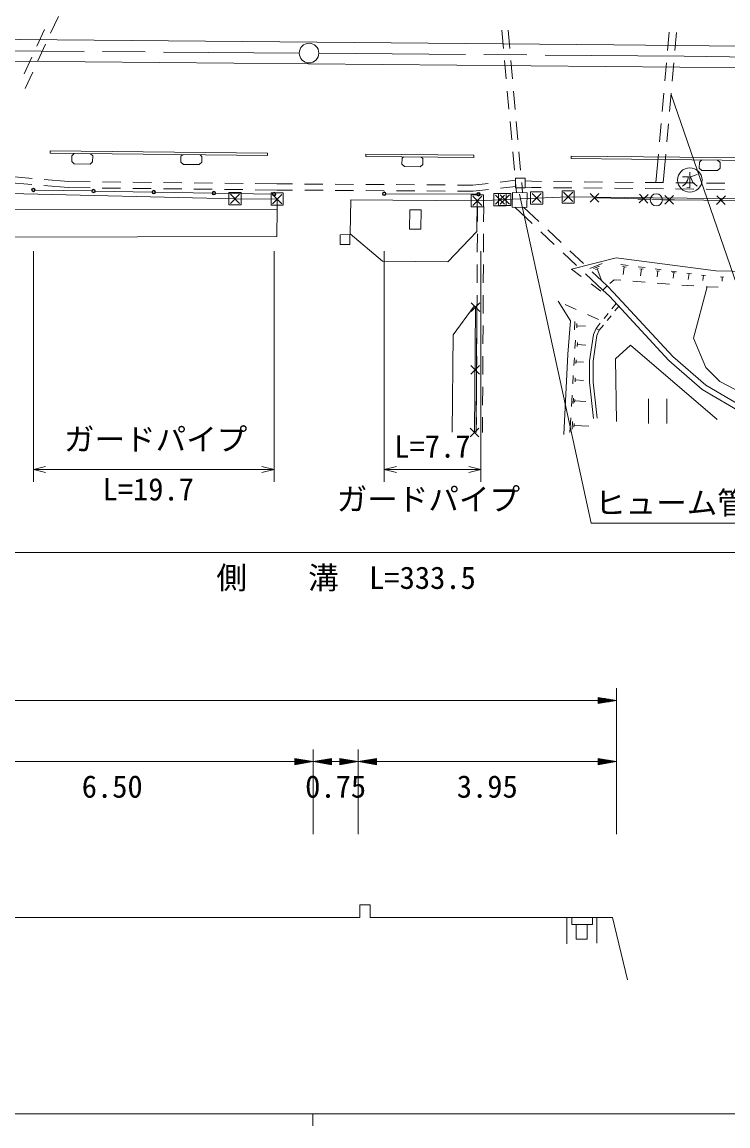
# Model space of a CAD drawing. Units: millimetres, scale not verified. Extents: x 40000 to 680000, y 20000 to 380000.
# Drawn here: x 244228 to 301965, y 204000 to 294273 of the extents above; entities that cross this region are included whole.
import ezdxf
from ezdxf.enums import TextEntityAlignment as Align

# ---------------------------------------------------------------- set-up
doc = ezdxf.new("R2010")
doc.units = ezdxf.units.MM
doc.header["$LTSCALE"] = 1000
doc.linetypes.add('CHAIN', pattern=[18.5, 12, -1.5, 3.5, -1.5])
for name, color, linetype, lineweight in [('M-BGD', 7, 'Continuous', 13), ('M-BGD-EXST', 7, 'Continuous', 13), ('M-BMK', 2, 'CHAIN', 13), ('M-BMK-ROW', 30, 'Continuous', 13), ('M-BMK-SRVR', 3, 'Continuous', 13), ('M-STR-HTXT', 7, 'Continuous', 13), ('M-STR-STRD', 7, 'Continuous', 13), ('M-TTL-BAND', 7, 'Continuous', 13)]:
    doc.layers.add(name, color=color, linetype=linetype, lineweight=lineweight)
doc.styles.add('ＭＳ ゴシック', font='')
doc.styles.get('ＭＳ ゴシック').set_extended_font_data('MS Gothic')

msp = doc.modelspace()

# ---------------------------------------------------------------- linework, layer by layer
at = {"layer": 'M-BGD'}
for p, q in [((246566, 293369), (247194, 294732)), ((245443, 292314), (246068, 293678)), ((283609, 292121), (283476, 293615)), ((284117, 292117), (283984, 293611)), ((297159, 293439), (297027, 291945)), ((297761, 293431), (297628, 291937)), ((245520, 291099), (246148, 292461)), ((244400, 290042), (245026, 291405)), ((283831, 289631), (283698, 291125)), ((284339, 289627), (284206, 291121)), ((296938, 290949), (296805, 289455)), ((297540, 290941), (297407, 289447)), ((244474, 288828), (245101, 290190)), ((284053, 287141), (283920, 288635)), ((284561, 287137), (284428, 288631)), ((296717, 288459), (296584, 286965)), ((297319, 288451), (297186, 286957)), ((284276, 284650), (284142, 286144)), ((284783, 284647), (284650, 286141)), ((296496, 285968), (296363, 284474)), ((297097, 285960), (296965, 284466)), ((246536, 283748), (246534, 283548)), ((246534, 283548), (264313, 283351)), ((246536, 283748), (264315, 283551)), ((248501, 283526), (248302, 283343)), ((249814, 283511), (250004, 283334)), ((264315, 283551), (264313, 283351)), ((272339, 283475), (272337, 283275)), ((272339, 283475), (281181, 283394)), ((284498, 282160), (284364, 283654)), ((285005, 282157), (284872, 283651)), ((296274, 283478), (296067, 281148)), ((296876, 283470), (296669, 281142)), ((248302, 283343), (248299, 282860)), ((248498, 282673), (248299, 282860)), ((248498, 282673), (249800, 282666)), ((249800, 282666), (250001, 282851)), ((250004, 283334), (250001, 282851)), ((257226, 283295), (257223, 282812)), ((257422, 282625), (257223, 282812)), ((257371, 283428), (257226, 283295)), ((257422, 282625), (258724, 282618)), ((258724, 282618), (258925, 282803)), ((258793, 283412), (258928, 283285)), ((258928, 283285), (258925, 282803)), ((272337, 283275), (281179, 283194)), ((275306, 283131), (275301, 282648)), ((275499, 282460), (275301, 282648)), ((275434, 283247), (275306, 283131)), ((276800, 282445), (277003, 282628)), ((276880, 283234), (277008, 283111)), ((277008, 283111), (277003, 282628)), ((281181, 283394), (281179, 283194)), ((289140, 283305), (289138, 283105)), ((334753, 282662), (289138, 283105)), ((334755, 282862), (289140, 283305)), ((299627, 282807), (299623, 282324)), ((299838, 283001), (299627, 282807)), ((301124, 282988), (301328, 282796)), ((301328, 282796), (301325, 282313)), ((243053, 281662), (245044, 281490)), ((275499, 282460), (276800, 282445)), ((299822, 282138), (299623, 282324)), ((299822, 282138), (301124, 282129)), ((301124, 282129), (301325, 282313)), ((243034, 281162), (245023, 280990)), ((246019, 280904), (248008, 280732)), ((246041, 281404), (248032, 281232)), ((248032, 281232), (249801, 281212)), ((250801, 281201), (252301, 281184)), ((253301, 281172), (254801, 281156)), ((255801, 281144), (257301, 281127)), ((258301, 281116), (259801, 281099)), ((260801, 281088), (262301, 281071)), ((263301, 281060), (265070, 281040)), ((265070, 281040), (266336, 281032)), ((267336, 281025), (268836, 281016)), ((269836, 281009), (271336, 281000)), ((272336, 280993), (273836, 280984)), ((274836, 280977), (276336, 280968)), ((277336, 280961), (278836, 280952)), ((279836, 280945), (281103, 280937)), ((281103, 280937), (282351, 281079)), ((283345, 281192), (284593, 281333)), ((283364, 280691), (284605, 280831)), ((284661, 280325), (284586, 281164)), ((284593, 281333), (284602, 281333)), ((284605, 280831), (284616, 280831)), ((285169, 280322), (285094, 281161)), ((285388, 281282), (285904, 281249)), ((285388, 280781), (285886, 280749)), ((285904, 281249), (286702, 281241)), ((287702, 281231), (289202, 281216)), ((290202, 281206), (291702, 281191)), ((292701, 281181), (294201, 281166)), ((295201, 281157), (296701, 281142)), ((297701, 281132), (299201, 281117)), ((300201, 281107), (301701, 281092)), ((261638, 279823), (243223, 280245)), ((249922, 280460), (245300, 280539)), ((248008, 280732), (249787, 280712)), ((254845, 280376), (250222, 280455)), ((250787, 280701), (252287, 280684)), ((253287, 280673), (254787, 280656)), ((259768, 280291), (255145, 280370)), ((255787, 280644), (257287, 280627)), ((258286, 280616), (259786, 280599)), ((264691, 280207), (260068, 280286)), ((260786, 280588), (262286, 280571)), ((263286, 280560), (265065, 280540)), ((265065, 280540), (266347, 280531)), ((267347, 280525), (268847, 280516)), ((269847, 280509), (271347, 280500)), ((272347, 280493), (273847, 280484)), ((281407, 280196), (273997, 280234)), ((274847, 280477), (276347, 280468)), ((277347, 280461), (278847, 280452)), ((279847, 280445), (281129, 280437)), ((281129, 280437), (282371, 280578)), ((285886, 280749), (286690, 280741)), ((287690, 280731), (289190, 280716)), ((290190, 280706), (291690, 280691)), ((291414, 280244), (290695, 279549)), ((290707, 280256), (291402, 279537)), ((292690, 280682), (294190, 280667)), ((295431, 280169), (294696, 279491)), ((294725, 280198), (295402, 279462)), ((295190, 280657), (296690, 280642)), ((297523, 280094), (296809, 279394)), ((296816, 280101), (297516, 279387)), ((297689, 280632), (299189, 280617)), ((300189, 280607), (301689, 280592)), ((301756, 280053), (301042, 279352)), ((301049, 280059), (301749, 279345)), ((164874, 278749), (265091, 278974)), ((265098, 279796), (261638, 279823)), ((265076, 276740), (265091, 278974)), ((265091, 278974), (265098, 279796)), ((281485, 279200), (281478, 277952)), ((281985, 279197), (281978, 277949)), ((284526, 279126), (285939, 277798)), ((285266, 279112), (286495, 277957)), ((295608, 279751), (294609, 279777)), ((296608, 279737), (297608, 279736)), ((287224, 277272), (288317, 276245)), ((164903, 276544), (265076, 276740)), ((281473, 276952), (281465, 275452)), ((281973, 276950), (281965, 275450)), ((286668, 277114), (287761, 276086)), ((288489, 275402), (289583, 274374)), ((289046, 275560), (290139, 274533)), ((281459, 274452), (281451, 272952)), ((281959, 274450), (281951, 272950)), ((290665, 274134), (291665, 274530)), ((293200, 274449), (293813, 274369)), ((289168, 274060), (289967, 273459)), ((290311, 273690), (291724, 272362)), ((290868, 273848), (292097, 272693)), ((290964, 274108), (291465, 274306)), ((291139, 274032), (291389, 274131)), ((291264, 274082), (291660, 273081)), ((293333, 274276), (293640, 274236)), ((293486, 274256), (293406, 273643)), ((294636, 274261), (295190, 274189)), ((294756, 274105), (295033, 274068)), ((294895, 274087), (294822, 273533)), ((296011, 274081), (296508, 274016)), ((296119, 273941), (296368, 273908)), ((296244, 273924), (296179, 273428)), ((297329, 273909), (297771, 273851)), ((297425, 273784), (297646, 273755)), ((297536, 273769), (297478, 273327)), ((298591, 273744), (298981, 273693)), ((298786, 273718), (298722, 273230)), ((299799, 273586), (300139, 273541)), ((299969, 273563), (299914, 273138)), ((290767, 272858), (291566, 272257)), ((291724, 272362), (292097, 272693)), ((292097, 272693), (292606, 272168)), ((292316, 272887), (292669, 273199)), ((292669, 273199), (293196, 273158)), ((294193, 273081), (295190, 273003)), ((296187, 272926), (297184, 272849)), ((298181, 272771), (299178, 272694)), ((301358, 273427), (301628, 273421)), ((301493, 273424), (301486, 273087)), ((281446, 271952), (281437, 270452)), ((281946, 271950), (281937, 270450)), ((292606, 272168), (297467, 266914)), ((300175, 272617), (300272, 272609)), ((300272, 272609), (301175, 272592)), ((280968, 270599), (281681, 271301)), ((280974, 271306), (281676, 270593)), ((281241, 260706), (281325, 270950)), ((289553, 270771), (288640, 271179)), ((292475, 270821), (292829, 271256)), ((292721, 270648), (293062, 271066)), ((291378, 269953), (290465, 270362)), ((291844, 270045), (292159, 270433)), ((292090, 269873), (292406, 270260)), ((281432, 269452), (281424, 267952)), ((281932, 269450), (281924, 267950)), ((289414, 269100), (289455, 269794)), ((289598, 269263), (289618, 269610)), ((289608, 269437), (290302, 269396)), ((290964, 268723), (291174, 269223)), ((291174, 269223), (291528, 269658)), ((291174, 269223), (291434, 269067)), ((291255, 268642), (291434, 269067)), ((291434, 269067), (291774, 269485)), ((289447, 267568), (289488, 268262)), ((290650, 266574), (290964, 268723)), ((290950, 266552), (291255, 268642)), ((289631, 267731), (289651, 268078)), ((289641, 267905), (290335, 267864)), ((281418, 266952), (281410, 265452)), ((281918, 266950), (281910, 265450)), ((289367, 266197), (289403, 266810)), ((289529, 266341), (289547, 266648)), ((289538, 266494), (290151, 266458)), ((290650, 264818), (290650, 266574)), ((290950, 264834), (290950, 266552)), ((297467, 266914), (300147, 264573)), ((280926, 265477), (281639, 266179)), ((280932, 266184), (281633, 265472)), ((289278, 264680), (289318, 265363)), ((289458, 264841), (289478, 265183)), ((289468, 265012), (290151, 264972)), ((290966, 261858), (290650, 264818)), ((291264, 261890), (290950, 264834)), ((300147, 264573), (303445, 262652)), ((281405, 264452), (281397, 262952)), ((281905, 264450), (281896, 262950)), ((289170, 262848), (289224, 263765)), ((289298, 263070), (289325, 263529)), ((289419, 263178), (289433, 263407)), ((289426, 263293), (290343, 263239)), ((295476, 263452), (295476, 261452)), ((296976, 263452), (296976, 261452)), ((281391, 261952), (281384, 260705)), ((281891, 261950), (281884, 260702)), ((289044, 260701), (289115, 261906)), ((280884, 260356), (281597, 261057)), ((280890, 261063), (281591, 260350)), ((289212, 260994), (289247, 261596)), ((289371, 261135), (289389, 261436)), ((289380, 261286), (290584, 261215)), ((245150, 257687), (246150, 257937)), ((245150, 257687), (264841, 257687)), ((245150, 257687), (246150, 257437)), ((264841, 257687), (263841, 257937)), ((264841, 257687), (263841, 257437)), ((271861, 221056), (271861, 222069)), ((271861, 222069), (272703, 222069)), ((272703, 222069), (272703, 221056)), ((234223, 221056), (271861, 221056)), ((272703, 221056), (292516, 221056)), ((288780, 221056), (288780, 218898)), ((291248, 221056), (291248, 218943)), ((292516, 221056), (293746, 215957))]:
    msp.add_line(p, q, dxfattribs=at)
for points in [[(284602, 281502), (285388, 281501), (285388, 280713), (284601, 280714)], [(284339, 280331), (285552, 280308), (285529, 279107), (284316, 279130)], [(271122, 279735), (271078, 276949), (273702, 274708), (279051, 274676), (281439, 277143), (281464, 279657)], [(276832, 277332), (275917, 277349), (275946, 278930), (276862, 278913)], [(271044, 276888), (271050, 276088), (270256, 276082), (270250, 276882)]]:
    msp.add_lwpolyline(points, close=True, dxfattribs=at)
for points in [[(281464, 279657), (283327, 279748), (283711, 279767), (286321, 279885), (288899, 279975), (295858, 279896), (334889, 279513), (337450, 279459), (338846, 279450), (339249, 279448), (382368, 279015), (382383, 279326)], [(291054, 279897), (295064, 279830), (297166, 279744), (339497, 279330)], [(383069, 279319), (382673, 272234), (300982, 273935), (292826, 275002), (289168, 274060)], [(291724, 272362), (292272, 271858), (297132, 266605), (299849, 264231), (303221, 262267)], [(300272, 272609), (299138, 268427), (300146, 266034), (301304, 264875), (305234, 262822)], [(281363, 260705), (281416, 271022), (281216, 271028), (279494, 268707), (279408, 260729)], [(288066, 271437), (289081, 269852), (288868, 267101), (288534, 260548)], [(292840, 261621), (292781, 266732), (293985, 267857), (301089, 261779)], [(289189, 221056), (289189, 220480), (290874, 220480), (290874, 221056)], [(289554, 220480), (289554, 219278), (290450, 219278), (290450, 220480)]]:
    msp.add_lwpolyline(points, dxfattribs=at)
for centre, radius in [((245150, 280542), 150), ((245150, 280542), 120), ((245150, 280542), 100), ((250072, 280457), 150), ((250072, 280457), 120), ((250072, 280457), 100), ((254995, 280373), 150), ((254995, 280373), 120), ((254995, 280373), 100), ((259918, 280289), 150), ((259918, 280289), 120), ((259918, 280289), 100), ((264841, 280204), 150), ((264841, 280204), 120), ((264841, 280204), 100), ((273847, 280235), 150), ((273847, 280235), 120), ((273847, 280235), 100), ((281557, 280195), 150), ((281557, 280195), 120), ((281557, 280195), 100), ((296108, 279737), 500)]:
    msp.add_circle(centre, radius, dxfattribs=at)
at = {"layer": 'M-BGD-EXST'}
for p, q in [((298848, 282008), (298848, 280708)), ((299448, 281808), (298898, 281608)), ((298248, 281608), (298748, 281608)), ((298498, 281058), (298248, 280858)), ((298648, 281308), (298498, 281058)), ((298848, 280708), (298598, 280758)), ((298748, 281608), (298648, 281308)), ((298898, 281608), (299098, 281158)), ((299098, 281158), (299248, 281008)), ((299248, 281008), (299448, 280858))]:
    msp.add_line(p, q, dxfattribs=at)
msp.add_circle((298848, 281358), 1000, dxfattribs=at)
at = {"layer": 'M-BMK'}
for points in [[(168400, 292386), (197046, 292411), (237297, 291974), (266904, 291724)], [(268504, 291733), (298392, 291479), (366925, 290644)]]:
    msp.add_lwpolyline(points, dxfattribs=at)
at = {"layer": 'M-BMK-ROW'}
for p, q in [((261138, 279323), (261138, 280323)), ((261138, 280323), (262138, 280323)), ((261263, 280198), (262013, 279448)), ((262013, 280198), (261263, 279448)), ((262138, 280323), (262138, 279323)), ((264598, 279296), (264598, 280296)), ((264598, 280296), (265598, 280296)), ((264723, 280171), (265473, 279421)), ((265473, 280171), (264723, 279421)), ((265598, 280296), (265598, 279296)), ((280964, 279157), (280964, 280157)), ((280964, 280157), (281964, 280157)), ((281089, 280032), (281839, 279282)), ((281839, 280032), (281089, 279282)), ((281964, 280157), (281964, 279157)), ((282827, 279248), (282827, 280248)), ((282827, 280248), (283827, 280248)), ((282952, 280123), (283702, 279373)), ((283702, 280123), (282952, 279373)), ((283211, 279267), (283211, 280267)), ((283211, 280267), (284211, 280267)), ((283336, 280142), (284086, 279392)), ((284086, 280142), (283336, 279392)), ((283827, 280248), (283827, 279248)), ((284211, 280267), (284211, 279267)), ((285821, 279385), (285821, 280385)), ((285821, 280385), (286821, 280385)), ((285946, 280260), (286696, 279510)), ((286696, 280260), (285946, 279510)), ((286821, 280385), (286821, 279385)), ((288399, 279475), (288399, 280475)), ((288399, 280475), (289399, 280475)), ((288524, 280350), (289274, 279600)), ((289274, 280350), (288524, 279600)), ((289399, 280475), (289399, 279475)), ((262138, 279323), (261138, 279323)), ((265598, 279296), (264598, 279296)), ((281964, 279157), (280964, 279157)), ((283827, 279248), (282827, 279248)), ((284211, 279267), (283211, 279267)), ((286821, 279385), (285821, 279385)), ((289399, 279475), (288399, 279475))]:
    msp.add_line(p, q, dxfattribs=at)
at = {"layer": 'M-BMK-SRVR'}
msp.add_circle((267704, 291735), 800, dxfattribs=at)
at = {"layer": 'M-STR-HTXT'}
for p, q in [((245150, 275539), (245150, 256687)), ((264841, 275539), (264841, 256687)), ((273847, 275539), (273847, 256687)), ((281759, 275539), (281759, 256687)), ((273847, 257687), (274847, 257937)), ((273847, 257687), (281759, 257687)), ((273847, 257687), (274847, 257437)), ((281759, 257687), (280759, 257937)), ((281759, 257687), (280759, 257437)), ((106005, 250885), (437230, 250885)), ((292838, 227865), (292838, 239792)), ((235175, 238792), (268030, 238792)), ((268030, 238792), (271721, 238792)), ((271721, 238792), (291338, 238792)), ((292838, 238792), (291338, 239042)), ((291338, 239042), (291338, 238542)), ((291638, 238992), (291338, 238992)), ((291338, 238942), (291938, 238942)), ((292238, 238892), (291338, 238892)), ((291338, 238842), (292538, 238842)), ((292838, 238792), (291338, 238542)), ((292838, 238792), (291338, 238792)), ((291338, 238742), (292538, 238742)), ((292238, 238692), (291338, 238692)), ((291338, 238642), (291938, 238642)), ((291638, 238592), (291338, 238592)), ((268030, 227865), (268030, 234792)), ((271721, 227865), (271721, 234792)), ((268030, 233792), (266530, 234042)), ((266530, 234042), (266530, 233542)), ((266830, 233992), (266530, 233992)), ((266530, 233942), (267130, 233942)), ((267430, 233892), (266530, 233892)), ((266530, 233842), (267730, 233842)), ((268030, 233792), (269530, 234042)), ((269530, 233842), (268330, 233842)), ((268630, 233892), (269530, 233892)), ((269530, 233942), (268930, 233942)), ((269230, 233992), (269530, 233992)), ((269530, 233542), (269530, 234042)), ((271721, 233792), (270221, 234042)), ((270221, 234042), (270221, 233542)), ((270521, 233992), (270221, 233992)), ((270221, 233942), (270821, 233942)), ((271121, 233892), (270221, 233892)), ((270221, 233842), (271421, 233842)), ((271721, 233792), (273221, 234042)), ((273221, 233842), (272021, 233842)), ((272321, 233892), (273221, 233892)), ((273221, 233942), (272621, 233942)), ((272921, 233992), (273221, 233992)), ((273221, 233542), (273221, 234042)), ((292838, 233792), (291338, 234042)), ((291338, 234042), (291338, 233542)), ((291638, 233992), (291338, 233992)), ((291338, 233942), (291938, 233942)), ((292238, 233892), (291338, 233892)), ((291338, 233842), (292538, 233842)), ((236675, 233792), (266530, 233792)), ((268030, 233792), (266530, 233542)), ((268030, 233792), (266530, 233792)), ((266530, 233742), (267730, 233742)), ((267430, 233692), (266530, 233692)), ((266530, 233642), (267130, 233642)), ((266830, 233592), (266530, 233592)), ((268030, 233792), (269530, 233542)), ((268030, 233792), (269530, 233792)), ((269530, 233742), (268330, 233742)), ((268630, 233692), (269530, 233692)), ((269530, 233642), (268930, 233642)), ((269230, 233592), (269530, 233592)), ((269530, 233792), (270221, 233792)), ((271721, 233792), (270221, 233542)), ((271721, 233792), (270221, 233792)), ((270221, 233742), (271421, 233742)), ((271121, 233692), (270221, 233692)), ((270221, 233642), (270821, 233642)), ((270521, 233592), (270221, 233592)), ((271721, 233792), (273221, 233542)), ((271721, 233792), (273221, 233792)), ((273221, 233742), (272021, 233742)), ((272321, 233692), (273221, 233692)), ((273221, 233642), (272621, 233642)), ((272921, 233592), (273221, 233592)), ((273221, 233792), (291338, 233792)), ((292838, 233792), (291338, 233542)), ((292838, 233792), (291338, 233792)), ((291338, 233742), (292538, 233742)), ((292238, 233692), (291338, 233692)), ((291338, 233642), (291938, 233642)), ((291638, 233592), (291338, 233592))]:
    msp.add_line(p, q, dxfattribs=at)
for points in [[(297310, 288357), (307517, 258800), (338967, 258800)], [(322225, 253291), (290775, 253291), (284905, 280210)]]:
    msp.add_lwpolyline(points, dxfattribs=at)
at = {"layer": 'M-STR-STRD'}
for points in [[(121035, 292740), (136848, 293088), (171476, 293342), (198485, 293257), (292634, 292411), (316002, 292157), (333698, 291395), (334544, 291225), (345720, 290887), (351986, 290887)], [(165145, 292213), (179507, 291685), (243302, 291080), (316270, 290421), (366241, 289964), (376168, 289770)]]:
    msp.add_lwpolyline(points, dxfattribs=at)
at = {"layer": 'M-TTL-BAND'}
for p, q in [((40000, 205000), (579000, 205000)), ((268000, 205000), (268000, 204000))]:
    msp.add_line(p, q, dxfattribs=at)

# ---------------------------------------------------------------- texts
at = {"layer": 'M-BGD', "style": 'ＭＳ ゴシック'}
for s, p in [('L=7.7', (277786, 258107)), ('L=19.7', (254548, 254601)), ('ガードパイプ ', (278086, 253787))]:
    msp.add_text(s, height=1833, dxfattribs=at).set_placement(p, align=Align.BOTTOM_CENTER)
at = {"layer": 'M-STR-HTXT', "style": 'ＭＳ ゴシック'}
for s, p in [('ガードパイプ ', (255774, 258687)), ('ヒューム管φ600\u3000\u3000L=22.5', (306400, 253491)), ('側\u3000\u3000溝  L=333.5', (270733, 247367)), ('6.50', (251602, 230292)), ('0.75', (269876, 230292)), ('3.95', (282280, 230292))]:
    msp.add_text(s, height=1833, dxfattribs=at).set_placement(p, align=Align.BOTTOM_CENTER)

doc.saveas('drawing.dxf')
